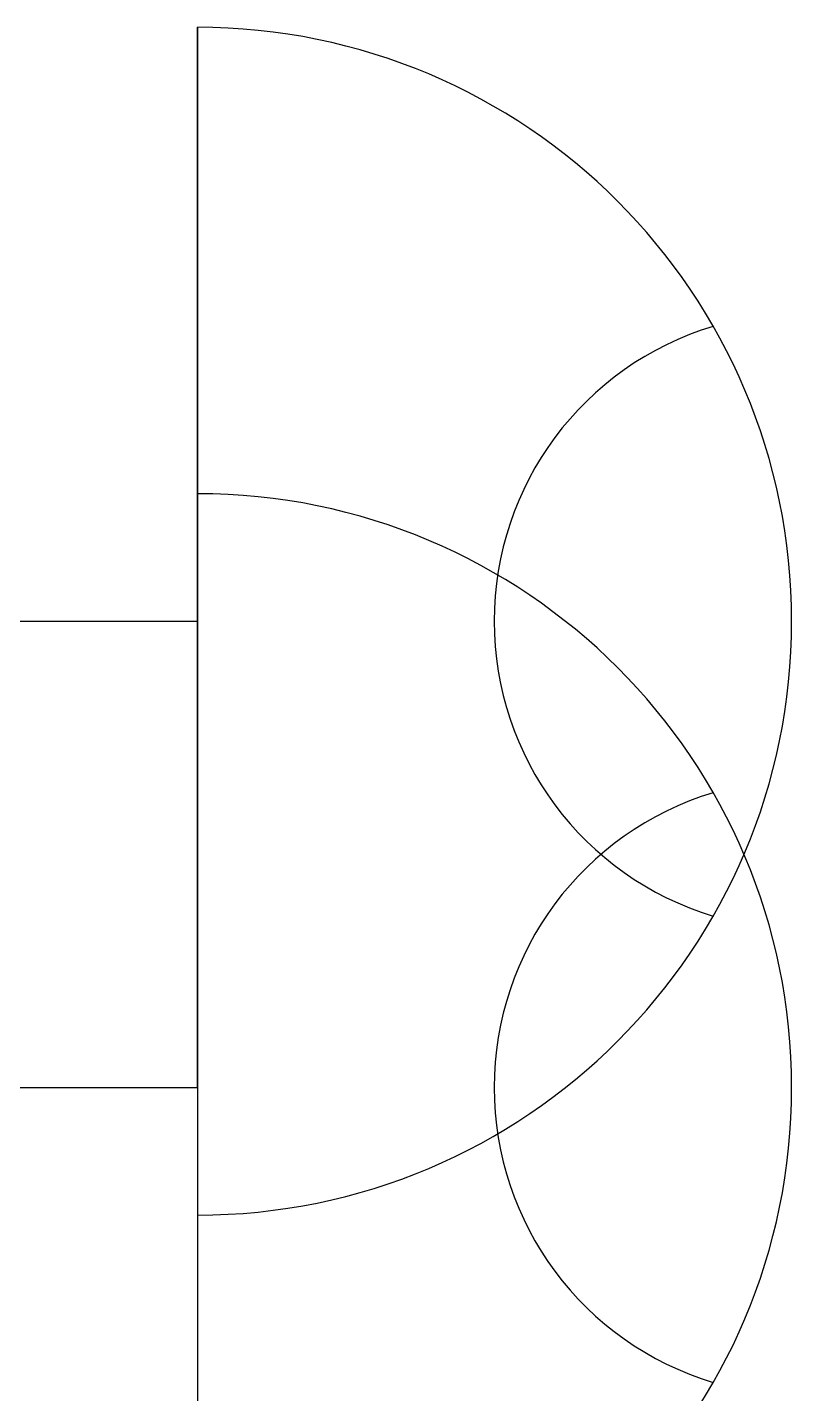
# Model space of a CAD drawing. Header units: metres. Extents: x 4 to 151, y -16 to 34.
# Drawn here: x 67.494 to 67.897, y 31.787 to 32.508 of the extents above; entities that cross this region are included whole.
import ezdxf

# ---------------------------------------------------------------- set-up
doc = ezdxf.new("R2010")
doc.units = ezdxf.units.M
doc.layers.add('A-ANNO-NOTE', color=7, linetype='Continuous', lineweight=9)

# ---------------------------------------------------------------- blocks, each defined once
blk = doc.blocks.new('ELE_PRAÇA_COREMAS_rvt-1-PLANTA BAIXA - TÉRREO')
at = {"layer": 'A-ANNO-NOTE', "color": 253, "lineweight": 25, "true_color": 0xababab}
for p, q in [((44.1493, 32.5075), (44.1493, 32.19419)), ((44.1493, 32.19419), (44.1493, 32.5075)), ((44.1493, 32.26146), (44.1493, 31.94815)), ((44.1493, 31.94815), (44.1493, 32.26146)), ((44.0293, 32.19419), (44.1493, 32.19419)), ((44.1493, 32.19419), (44.1493, 31.88088)), ((44.1493, 32.19419), (44.1493, 31.88088)), ((44.0293, 31.94815), (44.1493, 31.94815)), ((44.1493, 31.94815), (44.1493, 31.63485)), ((44.1493, 31.94815), (44.1493, 31.63485))]:
    blk.add_line(p, q, dxfattribs=at)
for centre, radius, start, end in [((44.1493, 32.19419), 0.31331, 270, 90), ((44.1493, 32.19419), 0.31331, 270, 90), ((44.46819, 32.19419), 0.16248, 106.78554, 253.21446), ((44.1493, 31.94815), 0.31331, 270, 90), ((44.1493, 31.94815), 0.31331, 270, 90), ((44.46819, 31.94815), 0.16248, 106.78554, 253.21446)]:
    blk.add_arc(centre, radius, start, end, dxfattribs=at)

msp = doc.modelspace()

# ---------------------------------------------------------------- block references
at = {"lineweight": 5}
msp.add_blockref('ELE_PRAÇA_COREMAS_rvt-1-PLANTA BAIXA - TÉRREO', (23.4343, 0), dxfattribs=at)

doc.saveas('drawing.dxf')
